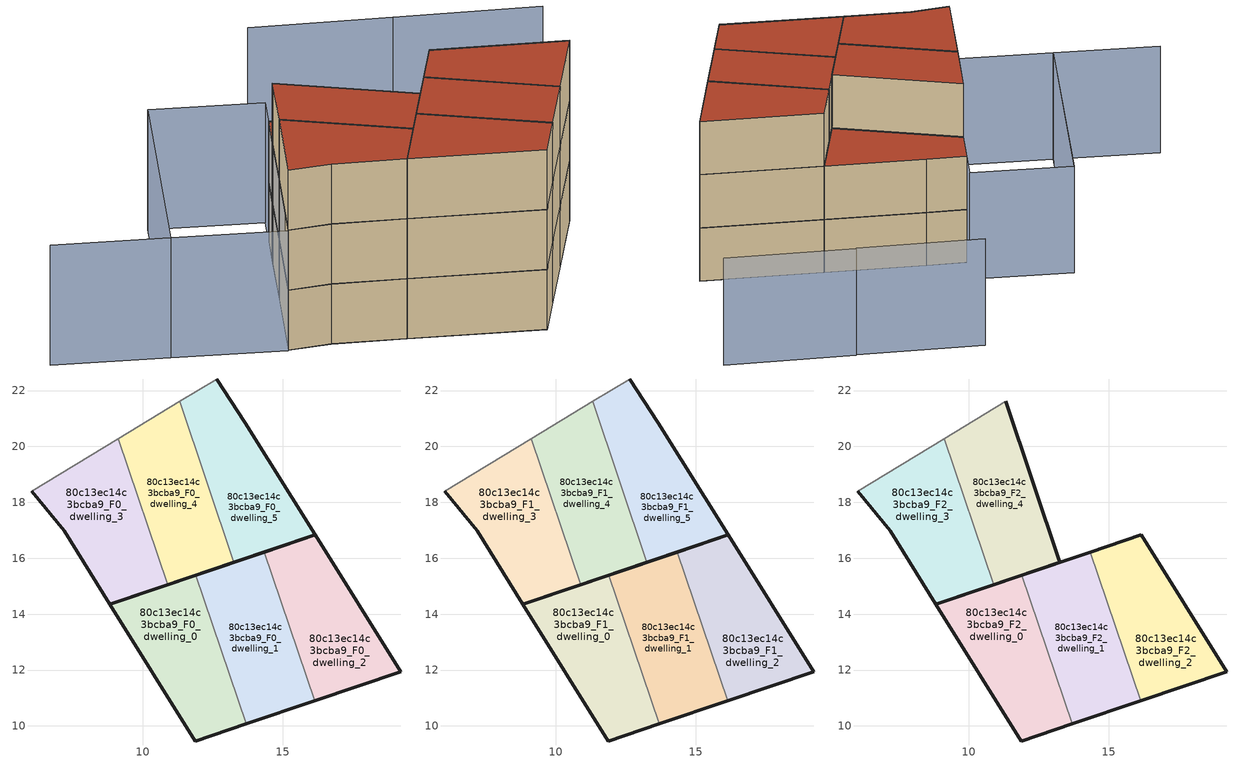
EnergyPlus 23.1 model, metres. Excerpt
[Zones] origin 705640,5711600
80c13ec14c3bcba9_F0_dwelling_0
 floor ground (EU_floor_Construction): 13.69,10.08 11.9,15.39 8.83,14.36 11.87,9.46 z0
 wall outside (EU_wall_Construction): 13.69,10.08 11.87,9.46 8.83,14.36 11.9,15.39 z0:3
 wall to 80c13ec14c3bcba9_F0_dwelling_1 (EU_wall_Construction): 11.9,15.39 13.69,10.08 z0:3
80c13ec14c3bcba9_F0_dwelling_1
 floor ground (EU_floor_Construction): 16.15,10.9 14.35,16.22 11.9,15.39 13.69,10.08 z0
 wall outside (EU_wall_Construction): 16.15,10.9 13.69,10.08 / 11.9,15.39 14.35,16.22 z0:3
 wall to 80c13ec14c3bcba9_F0_dwelling_2 (EU_wall_Construction): 14.35,16.22 16.15,10.9 z0:3
80c13ec14c3bcba9_F0_dwelling_2
 floor ground (EU_floor_Construction): 19.23,11.94 16.17,16.83 14.35,16.22 16.15,10.9 z0
 wall outside (EU_wall_Construction): 14.35,16.22 16.17,16.83 19.23,11.94 16.15,10.9 z0:3
80c13ec14c3bcba9_F0_dwelling_3
 floor ground (EU_floor_Construction): 10.89,15.05 9.13,20.28 6.03,18.39 7.19,16.99 8.83,14.36 z0
 wall outside (EU_wall_Construction): 10.89,15.05 8.83,14.36 7.19,16.99 6.03,18.39 z0:3
 wall adiabatic (EU_wall_Construction): 6.03,18.39 9.13,20.28 z0:3
 wall to 80c13ec14c3bcba9_F0_dwelling_4 (EU_wall_Construction): 9.13,20.28 10.89,15.05 z0:3
80c13ec14c3bcba9_F0_dwelling_4
 floor ground (EU_floor_Construction): 13.26,15.85 11.32,21.61 9.13,20.28 10.89,15.05 z0
 wall outside (EU_wall_Construction): 13.26,15.85 10.89,15.05 z0:3
 wall to 80c13ec14c3bcba9_F0_dwelling_5 (EU_wall_Construction): 11.32,21.61 13.26,15.85 z0:3
 wall adiabatic (EU_wall_Construction): 9.13,20.28 11.32,21.61 z0:3
80c13ec14c3bcba9_F0_dwelling_5
 floor ground (EU_floor_Construction): 16.17,16.83 13.65,20.86 12.64,22.41 11.32,21.61 13.26,15.85 z0
 wall outside (EU_wall_Construction): 12.64,22.41 13.65,20.86 16.17,16.83 13.26,15.85 z0:3
 wall adiabatic (EU_wall_Construction): 11.32,21.61 12.64,22.41 z0:3
80c13ec14c3bcba9_F1_dwelling_0
 floor to 80c13ec14c3bcba9_F0_dwelling_0 (EU_floor_Construction): 13.69,10.08 11.9,15.39 8.83,14.36 11.87,9.46 z3
 wall outside (EU_wall_Construction): 13.69,10.08 11.87,9.46 8.83,14.36 11.9,15.39 z3:6
 wall to 80c13ec14c3bcba9_F1_dwelling_1 (EU_wall_Construction): 11.9,15.39 13.69,10.08 z3:6
80c13ec14c3bcba9_F1_dwelling_1
 floor to 80c13ec14c3bcba9_F0_dwelling_1 (EU_floor_Construction): 16.15,10.9 14.35,16.22 11.9,15.39 13.69,10.08 z3
 wall outside (EU_wall_Construction): 16.15,10.9 13.69,10.08 / 11.9,15.39 14.35,16.22 z3:6
 wall to 80c13ec14c3bcba9_F1_dwelling_2 (EU_wall_Construction): 14.35,16.22 16.15,10.9 z3:6
80c13ec14c3bcba9_F1_dwelling_2
 floor to 80c13ec14c3bcba9_F0_dwelling_2 (EU_floor_Construction): 19.23,11.94 16.17,16.83 14.35,16.22 16.15,10.9 z3
 wall outside (EU_wall_Construction): 14.35,16.22 16.17,16.83 19.23,11.94 16.15,10.9 z3:6
80c13ec14c3bcba9_F1_dwelling_3
 floor to 80c13ec14c3bcba9_F0_dwelling_3 (EU_floor_Construction): 10.89,15.05 9.13,20.28 6.03,18.39 7.19,16.99 8.83,14.36 z3
 wall outside (EU_wall_Construction): 10.89,15.05 8.83,14.36 7.19,16.99 6.03,18.39 z3:6
 wall adiabatic (EU_wall_Construction): 6.03,18.39 9.13,20.28 z3:6
 wall to 80c13ec14c3bcba9_F1_dwelling_4 (EU_wall_Construction): 9.13,20.28 10.89,15.05 z3:6
80c13ec14c3bcba9_F1_dwelling_4
 floor to 80c13ec14c3bcba9_F0_dwelling_4 (EU_floor_Construction): 13.26,15.85 11.32,21.61 9.13,20.28 10.89,15.05 z3
 wall outside (EU_wall_Construction): 13.26,15.85 10.89,15.05 z3:6
 wall to 80c13ec14c3bcba9_F1_dwelling_5 (EU_wall_Construction): 11.32,21.61 13.26,15.85 z3:6
 wall adiabatic (EU_wall_Construction): 9.13,20.28 11.32,21.61 z3:6
80c13ec14c3bcba9_F1_dwelling_5
 floor to 80c13ec14c3bcba9_F0_dwelling_5 (EU_floor_Construction): 16.17,16.83 13.65,20.86 12.64,22.41 11.32,21.61 13.26,15.85 z3
 wall outside (EU_wall_Construction): 12.64,22.41 13.65,20.86 16.17,16.83 13.26,15.85 z3:6
 wall adiabatic (EU_wall_Construction): 11.32,21.61 12.64,22.41 z3:6
 roof outside (EU_roof_Construction): 13.65,20.86 16.17,16.83 13.26,15.85 11.32,21.61 12.64,22.41 z6
80c13ec14c3bcba9_F2_dwelling_0
 floor to 80c13ec14c3bcba9_F1_dwelling_0 (EU_floor_Construction): 13.69,10.08 11.9,15.39 8.83,14.36 11.87,9.46 z6
 wall outside (EU_wall_Construction): 13.69,10.08 11.87,9.46 8.83,14.36 11.9,15.39 z6:9
 wall to 80c13ec14c3bcba9_F2_dwelling_1 (EU_wall_Construction): 11.9,15.39 13.69,10.08 z6:9
 roof outside (EU_roof_Construction): 11.9,15.39 13.69,10.08 11.87,9.46 8.83,14.36 z9
80c13ec14c3bcba9_F2_dwelling_1
 floor to 80c13ec14c3bcba9_F1_dwelling_1 (EU_floor_Construction): 16.15,10.9 14.35,16.22 11.9,15.39 13.69,10.08 z6
 wall outside (EU_wall_Construction): 16.15,10.9 13.69,10.08 / 11.9,15.39 14.35,16.22 z6:9
 wall to 80c13ec14c3bcba9_F2_dwelling_2 (EU_wall_Construction): 14.35,16.22 16.15,10.9 z6:9
 roof outside (EU_roof_Construction): 14.35,16.22 16.15,10.9 13.69,10.08 11.9,15.39 z9
80c13ec14c3bcba9_F2_dwelling_2
 floor to 80c13ec14c3bcba9_F1_dwelling_2 (EU_floor_Construction): 19.23,11.94 16.17,16.83 14.35,16.22 16.15,10.9 z6
 wall outside (EU_wall_Construction): 14.35,16.22 16.17,16.83 19.23,11.94 16.15,10.9 z6:9
 roof outside (EU_roof_Construction): 16.17,16.83 19.23,11.94 16.15,10.9 14.35,16.22 z9
80c13ec14c3bcba9_F2_dwelling_3
 floor to 80c13ec14c3bcba9_F1_dwelling_3 (EU_floor_Construction): 10.89,15.05 9.13,20.28 6.03,18.39 7.19,16.99 8.83,14.36 z6
 wall outside (EU_wall_Construction): 10.89,15.05 8.83,14.36 7.19,16.99 6.03,18.39 z6:9
 wall adiabatic (EU_wall_Construction): 6.03,18.39 9.13,20.28 z6:9
 wall to 80c13ec14c3bcba9_F2_dwelling_4 (EU_wall_Construction): 9.13,20.28 10.89,15.05 z6:9
 roof outside (EU_roof_Construction): 9.13,20.28 10.89,15.05 8.83,14.36 7.19,16.99 6.03,18.39 z9
80c13ec14c3bcba9_F2_dwelling_4
 floor to 80c13ec14c3bcba9_F1_dwelling_4 (EU_floor_Construction): 13.26,15.85 11.32,21.61 9.13,20.28 10.89,15.05 z6
 wall outside (EU_wall_Construction): 11.32,21.61 13.26,15.85 10.89,15.05 z6:9
 wall adiabatic (EU_wall_Construction): 9.13,20.28 11.32,21.61 z6:9
 roof outside (EU_roof_Construction): 11.32,21.61 13.26,15.85 10.89,15.05 9.13,20.28 z9
shading: 24.76,15.78 21.45,20.96 / 21.43,20.95 18.22,25.99 / 11.25,27.2 3.52,22.5 / 3.52,22.5 11.26,27.2 / 11.26,27.2 13.76,23.09 / 13.76,23.09 6.02,18.38 / 6.02,18.38 3.52,22.5 / 3.52,22.5 0.95,26.72 z0:6
[Building]
EU S2 Campaign: North Axis=0; Terrain=City; Solar Distribution=FullExterior
[Site:Location]
London: Latitude=51.5; Longitude=-0.5; Time Zone=0; Elevation=25
[SizingPeriod:WeatherFileDays]
AnnualSizingPeriod: Begin Month=1; Begin Day of Month=1; End Month=12; End Day of Month=31; Day of Week for Start Day=Monday; Use Weather File Daylight Saving Period=No; Use Weather File Rain and Snow Indicators=No
[MATERIAL]
EU_InternalMass_Material: Roughness=MediumRough; Thickness=0.1; Conductivity=1; Density=1800; Specific Heat=900; Thermal Absorptance=0.9; Solar Absorptance=0.7; Visible Absorptance=0.7
[MATERIAL:NOMASS] Roughness=MediumRough; Thermal Absorptance=0.9; Solar Absorptance=0.7; Visible Absorptance=0.7
Name | Thermal Resistance
EU_wall_NoMass | 1.04674
EU_roof_NoMass | 4.32442
EU_floor_NoMass | 2.04616
[CONSTRUCTION]
EU_wall_Construction: EU_wall_NoMass
EU_roof_Construction: EU_roof_NoMass
EU_floor_Construction: EU_floor_NoMass
EU_InternalMass_Construction: EU_InternalMass_Material
[ZONE] Type=1; Multiplier=1; Ceiling Height=autocalculate; Floor Area=autocalculate; Part of Total Floor Area=Yes
Name | Volume
80c13ec14c3bcba9_F0_dwelling_0; 80c13ec14c3bcba9_F1_dwelling_0; 80c13ec14c3bcba9_F2_dwelling_0 | 43.5359
80c13ec14c3bcba9_F0_dwelling_1; 80c13ec14c3bcba9_F1_dwelling_1; 80c13ec14c3bcba9_F2_dwelling_1 | 43.5352
80c13ec14c3bcba9_F0_dwelling_2; 80c13ec14c3bcba9_F1_dwelling_2; 80c13ec14c3bcba9_F2_dwelling_2 | 43.5396
80c13ec14c3bcba9_F0_dwelling_3; 80c13ec14c3bcba9_F1_dwelling_3; 80c13ec14c3bcba9_F2_dwelling_3 | 43.5315
80c13ec14c3bcba9_F0_dwelling_4; 80c13ec14c3bcba9_F1_dwelling_4; 80c13ec14c3bcba9_F2_dwelling_4 | 43.5432
80c13ec14c3bcba9_F0_dwelling_5; 80c13ec14c3bcba9_F1_dwelling_5 | 43.5381
[INTERNALMASS] Construction=EU_InternalMass_Construction
Name | Zone or ZoneList | Surface Area
80c13ec14c3bcba9_F0_dwelling_0_EU_InternalMass | 80c13ec14c3bcba9_F0_dwelling_0 | 14.5118
80c13ec14c3bcba9_F0_dwelling_1_EU_InternalMass | 80c13ec14c3bcba9_F0_dwelling_1 | 14.5118
80c13ec14c3bcba9_F0_dwelling_2_EU_InternalMass | 80c13ec14c3bcba9_F0_dwelling_2 | 14.5135
80c13ec14c3bcba9_F0_dwelling_3_EU_InternalMass | 80c13ec14c3bcba9_F0_dwelling_3 | 14.5108
80c13ec14c3bcba9_F0_dwelling_4_EU_InternalMass | 80c13ec14c3bcba9_F0_dwelling_4 | 14.5144
80c13ec14c3bcba9_F0_dwelling_5_EU_InternalMass | 80c13ec14c3bcba9_F0_dwelling_5 | 14.5125
80c13ec14c3bcba9_F1_dwelling_0_EU_InternalMass | 80c13ec14c3bcba9_F1_dwelling_0 | 14.5118
80c13ec14c3bcba9_F1_dwelling_1_EU_InternalMass | 80c13ec14c3bcba9_F1_dwelling_1 | 14.5118
80c13ec14c3bcba9_F1_dwelling_2_EU_InternalMass | 80c13ec14c3bcba9_F1_dwelling_2 | 14.5135
80c13ec14c3bcba9_F1_dwelling_3_EU_InternalMass | 80c13ec14c3bcba9_F1_dwelling_3 | 14.5108
80c13ec14c3bcba9_F1_dwelling_4_EU_InternalMass | 80c13ec14c3bcba9_F1_dwelling_4 | 14.5144
80c13ec14c3bcba9_F1_dwelling_5_EU_InternalMass | 80c13ec14c3bcba9_F1_dwelling_5 | 14.5125
80c13ec14c3bcba9_F2_dwelling_0_EU_InternalMass | 80c13ec14c3bcba9_F2_dwelling_0 | 17.4148
80c13ec14c3bcba9_F2_dwelling_1_EU_InternalMass | 80c13ec14c3bcba9_F2_dwelling_1 | 17.4146
80c13ec14c3bcba9_F2_dwelling_2_EU_InternalMass | 80c13ec14c3bcba9_F2_dwelling_2 | 17.4155
80c13ec14c3bcba9_F2_dwelling_3_EU_InternalMass | 80c13ec14c3bcba9_F2_dwelling_3 | 17.4188
80c13ec14c3bcba9_F2_dwelling_4_EU_InternalMass | 80c13ec14c3bcba9_F2_dwelling_4 | 17.4105
[OTHEREQUIPMENT] Fuel Type=Electricity; Design Level Calculation Method=Watts/Area; Power per Zone Floor Area=1; Fraction Latent=0; Fraction Radiant=0; Fraction Lost=0; Carbon Dioxide Generation Rate=0; EndUse Subcategory=EU_Step8_InternalGains
Name | Zone or ZoneList or Space or SpaceList | Schedule
EU_Step8_InternalGain_80c13ec14c3bcba9_F0_dwelling_0_f000 | 80c13ec14c3bcba9_F0_dwelling_0 | EU_Step8_GainSchedule_80c13ec14c3bcba9_F0_dwelling_0_f000
EU_Step8_InternalGain_80c13ec14c3bcba9_F0_dwelling_1_f000 | 80c13ec14c3bcba9_F0_dwelling_1 | EU_Step8_GainSchedule_80c13ec14c3bcba9_F0_dwelling_1_f000
EU_Step8_InternalGain_80c13ec14c3bcba9_F0_dwelling_2_f000 | 80c13ec14c3bcba9_F0_dwelling_2 | EU_Step8_GainSchedule_80c13ec14c3bcba9_F0_dwelling_2_f000
EU_Step8_InternalGain_80c13ec14c3bcba9_F0_dwelling_3_f000 | 80c13ec14c3bcba9_F0_dwelling_3 | EU_Step8_GainSchedule_80c13ec14c3bcba9_F0_dwelling_3_f000
EU_Step8_InternalGain_80c13ec14c3bcba9_F0_dwelling_4_f000 | 80c13ec14c3bcba9_F0_dwelling_4 | EU_Step8_GainSchedule_80c13ec14c3bcba9_F0_dwelling_4_f000
EU_Step8_InternalGain_80c13ec14c3bcba9_F0_dwelling_5_f000 | 80c13ec14c3bcba9_F0_dwelling_5 | EU_Step8_GainSchedule_80c13ec14c3bcba9_F0_dwelling_5_f000
EU_Step8_InternalGain_80c13ec14c3bcba9_F1_dwelling_0_f000 | 80c13ec14c3bcba9_F1_dwelling_0 | EU_Step8_GainSchedule_80c13ec14c3bcba9_F1_dwelling_0_f000
EU_Step8_InternalGain_80c13ec14c3bcba9_F1_dwelling_1_f000 | 80c13ec14c3bcba9_F1_dwelling_1 | EU_Step8_GainSchedule_80c13ec14c3bcba9_F1_dwelling_1_f000
EU_Step8_InternalGain_80c13ec14c3bcba9_F1_dwelling_2_f000 | 80c13ec14c3bcba9_F1_dwelling_2 | EU_Step8_GainSchedule_80c13ec14c3bcba9_F1_dwelling_2_f000
EU_Step8_InternalGain_80c13ec14c3bcba9_F1_dwelling_3_f000 | 80c13ec14c3bcba9_F1_dwelling_3 | EU_Step8_GainSchedule_80c13ec14c3bcba9_F1_dwelling_3_f000
EU_Step8_InternalGain_80c13ec14c3bcba9_F1_dwelling_4_f000 | 80c13ec14c3bcba9_F1_dwelling_4 | EU_Step8_GainSchedule_80c13ec14c3bcba9_F1_dwelling_4_f000
EU_Step8_InternalGain_80c13ec14c3bcba9_F1_dwelling_5_f000 | 80c13ec14c3bcba9_F1_dwelling_5 | EU_Step8_GainSchedule_80c13ec14c3bcba9_F1_dwelling_5_f000
EU_Step8_InternalGain_80c13ec14c3bcba9_F2_dwelling_0_f000 | 80c13ec14c3bcba9_F2_dwelling_0 | EU_Step8_GainSchedule_80c13ec14c3bcba9_F2_dwelling_0_f000
EU_Step8_InternalGain_80c13ec14c3bcba9_F2_dwelling_1_f000 | 80c13ec14c3bcba9_F2_dwelling_1 | EU_Step8_GainSchedule_80c13ec14c3bcba9_F2_dwelling_1_f000
EU_Step8_InternalGain_80c13ec14c3bcba9_F2_dwelling_2_f000 | 80c13ec14c3bcba9_F2_dwelling_2 | EU_Step8_GainSchedule_80c13ec14c3bcba9_F2_dwelling_2_f000
EU_Step8_InternalGain_80c13ec14c3bcba9_F2_dwelling_3_f000 | 80c13ec14c3bcba9_F2_dwelling_3 | EU_Step8_GainSchedule_80c13ec14c3bcba9_F2_dwelling_3_f000
EU_Step8_InternalGain_80c13ec14c3bcba9_F2_dwelling_4_f000 | 80c13ec14c3bcba9_F2_dwelling_4 | EU_Step8_GainSchedule_80c13ec14c3bcba9_F2_dwelling_4_f000
[ZONEVENTILATION:DESIGNFLOWRATE] Schedule=EU_AlwaysOn; Design Flow Rate Calculation Method=AirChanges/Hour; Air Changes per Hour=0.488719; Ventilation Type=Natural; Fan Pressure Rise=0; Fan Total Efficiency=1; Constant Term Coefficient=1; Temperature Term Coefficient=0; Velocity Term Coefficient=0; Velocity Squared Term Coefficient=0; Minimum Indoor Temperature=-100; Maximum Indoor Temperature=100; Delta Temperature=-100; Minimum Outdoor Temperature=-100; Maximum Outdoor Temperature=100; Maximum Wind Speed=40
Name | Zone or ZoneList or Space or SpaceList
EU_ConstantAir_80c13ec14c3bcba9_F0_dwelling_0 | 80c13ec14c3bcba9_F0_dwelling_0
EU_ConstantAir_80c13ec14c3bcba9_F0_dwelling_1 | 80c13ec14c3bcba9_F0_dwelling_1
EU_ConstantAir_80c13ec14c3bcba9_F0_dwelling_2 | 80c13ec14c3bcba9_F0_dwelling_2
EU_ConstantAir_80c13ec14c3bcba9_F0_dwelling_3 | 80c13ec14c3bcba9_F0_dwelling_3
EU_ConstantAir_80c13ec14c3bcba9_F0_dwelling_4 | 80c13ec14c3bcba9_F0_dwelling_4
EU_ConstantAir_80c13ec14c3bcba9_F0_dwelling_5 | 80c13ec14c3bcba9_F0_dwelling_5
EU_ConstantAir_80c13ec14c3bcba9_F1_dwelling_0 | 80c13ec14c3bcba9_F1_dwelling_0
EU_ConstantAir_80c13ec14c3bcba9_F1_dwelling_1 | 80c13ec14c3bcba9_F1_dwelling_1
EU_ConstantAir_80c13ec14c3bcba9_F1_dwelling_2 | 80c13ec14c3bcba9_F1_dwelling_2
EU_ConstantAir_80c13ec14c3bcba9_F1_dwelling_3 | 80c13ec14c3bcba9_F1_dwelling_3
EU_ConstantAir_80c13ec14c3bcba9_F1_dwelling_4 | 80c13ec14c3bcba9_F1_dwelling_4
EU_ConstantAir_80c13ec14c3bcba9_F1_dwelling_5 | 80c13ec14c3bcba9_F1_dwelling_5
EU_ConstantAir_80c13ec14c3bcba9_F2_dwelling_0 | 80c13ec14c3bcba9_F2_dwelling_0
EU_ConstantAir_80c13ec14c3bcba9_F2_dwelling_1 | 80c13ec14c3bcba9_F2_dwelling_1
EU_ConstantAir_80c13ec14c3bcba9_F2_dwelling_2 | 80c13ec14c3bcba9_F2_dwelling_2
EU_ConstantAir_80c13ec14c3bcba9_F2_dwelling_3 | 80c13ec14c3bcba9_F2_dwelling_3
EU_ConstantAir_80c13ec14c3bcba9_F2_dwelling_4 | 80c13ec14c3bcba9_F2_dwelling_4
[HVACTEMPLATE:THERMOSTAT] Constant Heating Setpoint=20; Constant Cooling Setpoint=50
EU_HeatOnly_80c13ec14c3bcba9_F0_dwelling_0; EU_HeatOnly_80c13ec14c3bcba9_F0_dwelling_1; EU_HeatOnly_80c13ec14c3bcba9_F0_dwelling_2; EU_HeatOnly_80c13ec14c3bcba9_F0_dwelling_3; EU_HeatOnly_80c13ec14c3bcba9_F0_dwelling_4; EU_HeatOnly_80c13ec14c3bcba9_F0_dwelling_5; EU_HeatOnly_80c13ec14c3bcba9_F1_dwelling_0; EU_HeatOnly_80c13ec14c3bcba9_F1_dwelling_1; EU_HeatOnly_80c13ec14c3bcba9_F1_dwelling_2; EU_HeatOnly_80c13ec14c3bcba9_F1_dwelling_3; EU_HeatOnly_80c13ec14c3bcba9_F1_dwelling_4; EU_HeatOnly_80c13ec14c3bcba9_F1_dwelling_5; EU_HeatOnly_80c13ec14c3bcba9_F2_dwelling_0; EU_HeatOnly_80c13ec14c3bcba9_F2_dwelling_1; EU_HeatOnly_80c13ec14c3bcba9_F2_dwelling_2; EU_HeatOnly_80c13ec14c3bcba9_F2_dwelling_3; EU_HeatOnly_80c13ec14c3bcba9_F2_dwelling_4
[HVACTEMPLATE:ZONE:IDEALLOADSAIRSYSTEM] System Availability Schedule=EU_AlwaysOn; Maximum Heating Supply Air Temperature=50; Minimum Cooling Supply Air Temperature=13; Maximum Heating Supply Air Humidity Ratio=0.0156; Minimum Cooling Supply Air Humidity Ratio=0.0077; Heating Limit=NoLimit; Cooling Limit=NoLimit; Heating Availability Schedule=EU_AlwaysOn; Cooling Availability Schedule=EU_CoolingOff; Dehumidification Control Type=ConstantSensibleHeatRatio; Cooling Sensible Heat Ratio=0.7; Dehumidification Setpoint=60; Humidification Control Type=None; Humidification Setpoint=30; Outdoor Air Method=None; Outdoor Air Flow Rate per Person=0.00944; Outdoor Air Flow Rate per Zone Floor Area=0; Outdoor Air Flow Rate per Zone=0; Demand Controlled Ventilation Type=None; Outdoor Air Economizer Type=NoEconomizer; Heat Recovery Type=None; Sensible Heat Recovery Effectiveness=0.7; Latent Heat Recovery Effectiveness=0.65
Name | Template Thermostat
80c13ec14c3bcba9_F0_dwelling_0 | EU_HeatOnly_80c13ec14c3bcba9_F0_dwelling_0
80c13ec14c3bcba9_F0_dwelling_1 | EU_HeatOnly_80c13ec14c3bcba9_F0_dwelling_1
80c13ec14c3bcba9_F0_dwelling_2 | EU_HeatOnly_80c13ec14c3bcba9_F0_dwelling_2
80c13ec14c3bcba9_F0_dwelling_3 | EU_HeatOnly_80c13ec14c3bcba9_F0_dwelling_3
80c13ec14c3bcba9_F0_dwelling_4 | EU_HeatOnly_80c13ec14c3bcba9_F0_dwelling_4
80c13ec14c3bcba9_F0_dwelling_5 | EU_HeatOnly_80c13ec14c3bcba9_F0_dwelling_5
80c13ec14c3bcba9_F1_dwelling_0 | EU_HeatOnly_80c13ec14c3bcba9_F1_dwelling_0
80c13ec14c3bcba9_F1_dwelling_1 | EU_HeatOnly_80c13ec14c3bcba9_F1_dwelling_1
80c13ec14c3bcba9_F1_dwelling_2 | EU_HeatOnly_80c13ec14c3bcba9_F1_dwelling_2
80c13ec14c3bcba9_F1_dwelling_3 | EU_HeatOnly_80c13ec14c3bcba9_F1_dwelling_3
80c13ec14c3bcba9_F1_dwelling_4 | EU_HeatOnly_80c13ec14c3bcba9_F1_dwelling_4
80c13ec14c3bcba9_F1_dwelling_5 | EU_HeatOnly_80c13ec14c3bcba9_F1_dwelling_5
80c13ec14c3bcba9_F2_dwelling_0 | EU_HeatOnly_80c13ec14c3bcba9_F2_dwelling_0
80c13ec14c3bcba9_F2_dwelling_1 | EU_HeatOnly_80c13ec14c3bcba9_F2_dwelling_1
80c13ec14c3bcba9_F2_dwelling_2 | EU_HeatOnly_80c13ec14c3bcba9_F2_dwelling_2
80c13ec14c3bcba9_F2_dwelling_3 | EU_HeatOnly_80c13ec14c3bcba9_F2_dwelling_3
80c13ec14c3bcba9_F2_dwelling_4 | EU_HeatOnly_80c13ec14c3bcba9_F2_dwelling_4
[SIZING:ZONE] Zone Cooling Design Supply Air Temperature Input Method=SupplyAirTemperature; Zone Cooling Design Supply Air Temperature=13; Zone Heating Design Supply Air Temperature Input Method=SupplyAirTemperature; Zone Heating Design Supply Air Temperature=50; Zone Cooling Design Supply Air Humidity Ratio=0.008; Zone Heating Design Supply Air Humidity Ratio=0.008; Cooling Design Air Flow Method=DesignDay; Cooling Design Air Flow Rate=0; Cooling Minimum Air Flow per Zone Floor Area=0.000762; Cooling Minimum Air Flow=0; Cooling Minimum Air Flow Fraction=0.2; Heating Design Air Flow Method=DesignDay; Heating Design Air Flow Rate=0; Heating Maximum Air Flow per Zone Floor Area=0.002032; Heating Maximum Air Flow=0.141576; Heating Maximum Air Flow Fraction=0.3; Account for Dedicated Outdoor Air System=No; Dedicated Outdoor Air System Control Strategy=NeutralSupplyAir; Dedicated Outdoor Air Low Setpoint Temperature for Design=autosize; Dedicated Outdoor Air High Setpoint Temperature for Design=autosize; Zone Load Sizing Method=Sensible Load Only No Latent Load; Zone Latent Cooling Design Supply Air Humidity Ratio Input Method=HumidityRatioDifference; Zone Cooling Design Supply Air Humidity Ratio Difference=0.005; Zone Latent Heating Design Supply Air Humidity Ratio Input Method=HumidityRatioDifference; Zone Humidification Design Supply Air Humidity Ratio Difference=0.005
80c13ec14c3bcba9_F0_dwelling_0; 80c13ec14c3bcba9_F0_dwelling_1; 80c13ec14c3bcba9_F0_dwelling_2; 80c13ec14c3bcba9_F0_dwelling_3; 80c13ec14c3bcba9_F0_dwelling_4; 80c13ec14c3bcba9_F0_dwelling_5; 80c13ec14c3bcba9_F1_dwelling_0; 80c13ec14c3bcba9_F1_dwelling_1; 80c13ec14c3bcba9_F1_dwelling_2; 80c13ec14c3bcba9_F1_dwelling_3; 80c13ec14c3bcba9_F1_dwelling_4; 80c13ec14c3bcba9_F1_dwelling_5; 80c13ec14c3bcba9_F2_dwelling_0; 80c13ec14c3bcba9_F2_dwelling_1; 80c13ec14c3bcba9_F2_dwelling_2; 80c13ec14c3bcba9_F2_dwelling_3; 80c13ec14c3bcba9_F2_dwelling_4
[SCHEDULE:CONSTANT]
Name | Hourly Value
EU_AlwaysOn | 1
EU_CoolingOff | 0
[SCHEDULE:FILE] Column Number=1; Rows to Skip at Top=0; Number of Hours of Data=8760; Column Separator=Comma; Interpolate to Timestep=No; Minutes per Item=60; Adjust Schedule for Daylight Savings=Yes
Name | File
EU_Step8_GainSchedule_80c13ec14c3bcba9_F0_dwelling_0_f000 | ../../schedules/80c13ec14c3bcba9/80c13ec14c3bcba9_F0_dwelling_0_f000_gain.csv
EU_Step8_GainSchedule_80c13ec14c3bcba9_F0_dwelling_1_f000 | ../../schedules/80c13ec14c3bcba9/80c13ec14c3bcba9_F0_dwelling_1_f000_gain.csv
EU_Step8_GainSchedule_80c13ec14c3bcba9_F0_dwelling_2_f000 | ../../schedules/80c13ec14c3bcba9/80c13ec14c3bcba9_F0_dwelling_2_f000_gain.csv
EU_Step8_GainSchedule_80c13ec14c3bcba9_F0_dwelling_3_f000 | ../../schedules/80c13ec14c3bcba9/80c13ec14c3bcba9_F0_dwelling_3_f000_gain.csv
EU_Step8_GainSchedule_80c13ec14c3bcba9_F0_dwelling_4_f000 | ../../schedules/80c13ec14c3bcba9/80c13ec14c3bcba9_F0_dwelling_4_f000_gain.csv
EU_Step8_GainSchedule_80c13ec14c3bcba9_F0_dwelling_5_f000 | ../../schedules/80c13ec14c3bcba9/80c13ec14c3bcba9_F0_dwelling_5_f000_gain.csv
EU_Step8_GainSchedule_80c13ec14c3bcba9_F1_dwelling_0_f000 | ../../schedules/80c13ec14c3bcba9/80c13ec14c3bcba9_F1_dwelling_0_f000_gain.csv
EU_Step8_GainSchedule_80c13ec14c3bcba9_F1_dwelling_1_f000 | ../../schedules/80c13ec14c3bcba9/80c13ec14c3bcba9_F1_dwelling_1_f000_gain.csv
EU_Step8_GainSchedule_80c13ec14c3bcba9_F1_dwelling_2_f000 | ../../schedules/80c13ec14c3bcba9/80c13ec14c3bcba9_F1_dwelling_2_f000_gain.csv
EU_Step8_GainSchedule_80c13ec14c3bcba9_F1_dwelling_3_f000 | ../../schedules/80c13ec14c3bcba9/80c13ec14c3bcba9_F1_dwelling_3_f000_gain.csv
EU_Step8_GainSchedule_80c13ec14c3bcba9_F1_dwelling_4_f000 | ../../schedules/80c13ec14c3bcba9/80c13ec14c3bcba9_F1_dwelling_4_f000_gain.csv
EU_Step8_GainSchedule_80c13ec14c3bcba9_F1_dwelling_5_f000 | ../../schedules/80c13ec14c3bcba9/80c13ec14c3bcba9_F1_dwelling_5_f000_gain.csv
EU_Step8_GainSchedule_80c13ec14c3bcba9_F2_dwelling_0_f000 | ../../schedules/80c13ec14c3bcba9/80c13ec14c3bcba9_F2_dwelling_0_f000_gain.csv
EU_Step8_GainSchedule_80c13ec14c3bcba9_F2_dwelling_1_f000 | ../../schedules/80c13ec14c3bcba9/80c13ec14c3bcba9_F2_dwelling_1_f000_gain.csv
EU_Step8_GainSchedule_80c13ec14c3bcba9_F2_dwelling_2_f000 | ../../schedules/80c13ec14c3bcba9/80c13ec14c3bcba9_F2_dwelling_2_f000_gain.csv
EU_Step8_GainSchedule_80c13ec14c3bcba9_F2_dwelling_3_f000 | ../../schedules/80c13ec14c3bcba9/80c13ec14c3bcba9_F2_dwelling_3_f000_gain.csv
EU_Step8_GainSchedule_80c13ec14c3bcba9_F2_dwelling_4_f000 | ../../schedules/80c13ec14c3bcba9/80c13ec14c3bcba9_F2_dwelling_4_f000_gain.csv
